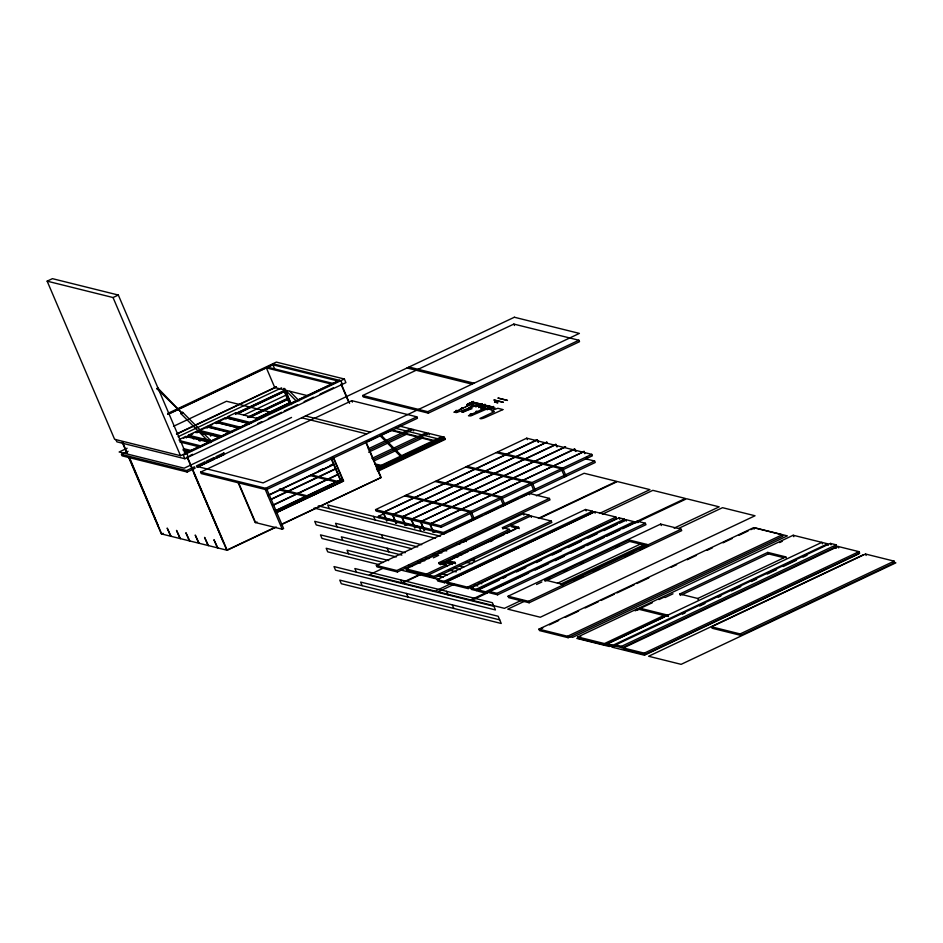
<?xml version="1.0" encoding="UTF-8"?>
<svg xmlns="http://www.w3.org/2000/svg" width="943" height="943" viewBox="0 0 943 943"><rect width="100%" height="100%" fill="white"/><g stroke="black" fill="none" stroke-linecap="round" stroke-linejoin="round"><path stroke-width="1.41" d="M181.056 413.753L182.636 412.28L210.619 440.452L209.983 441.43L209.087 442.008L181.068 413.812L182.659 412.339M156.915 388.587L157.564 387.938M157.634 388.103L157.057 388.657M181.48 413.317L182.129 412.669M209.452 441.489L210.112 440.841M210.195 440.959L209.582 441.583M210.466 442.515L211.126 441.866M211.22 441.961L210.619 442.585M401.199 455.552L400.539 456.2L401.105 455.457M491.786 406.846L470.781 415.922L468.482 415.722L483.016 408.92L480.671 408.225L485.692 405.573L491.798 406.739M457.261 411.502L458.734 410.865M458.769 410.971L457.343 411.584M471.264 414.979L472.726 414.342M472.773 414.449L471.347 415.061M472.526 403.687C468.53 406.433 478.95 401.482 472.643 403.628M339.786 380.418L180.502 455.693L114.61 439.308L47.15 281.155L52.431 278.656L118.323 295.041L185.783 453.206M47.15 281.155L113.042 297.54L118.323 295.041M167.948 413.34L276.346 362.1L344.372 379.015L345.916 382.634L184.875 458.746L116.849 441.831L115.812 439.426M167.689 414.225L273.894 364.033M168.113 414.331L274.319 364.139M127.105 448.243L119.148 452.003L184.191 468.176L291.552 417.431M173.488 426.319L226.509 401.258L271.749 412.504M121.494 454.396L186.537 470.569L194.458 466.82L195.071 468.27L187.162 472.019L122.118 455.846L121.494 454.396L128.095 451.273M176.459 433.969L276.158 386.854M176.883 434.075L276.393 387.043M178.086 436.727L281.603 387.856M179.17 439.568L185.771 436.456L208.391 442.078M208.886 441.536L189.095 436.621L188.482 435.171L196.392 431.434L219.012 437.057M199.492 431.705L198.879 430.256L206.8 426.519L230.823 432.483M228.489 432.271L208.698 427.356L208.085 425.906L216.006 422.158L240.029 428.134M239.286 428.193L218.081 422.912L217.468 421.474L225.389 417.725L249.423 423.702M249.294 423.454L228.088 418.185L227.475 416.735L235.396 412.999L259.431 418.975M183.484 438.189L192.773 433.804M195.425 432.554L212.658 424.409M215.31 423.148L228.571 416.877M235.208 413.753L284.279 390.555L285.34 390.826L237.601 413.388M186.254 437.21L191.559 434.699M196.863 432.2L199.598 430.963M206.14 427.804L208.874 426.578M216.76 422.794L219.483 421.556M236.646 413.388L284.468 390.85M187.209 437.198L189.861 435.949M237.719 413.659L285.458 391.097L284.385 390.826M193.35 438.919L196.085 437.682M202.639 434.523L206.694 432.672M243.754 415.097L286.189 395.034M247.832 417.183L287.615 398.382L288.676 398.653L248.893 417.454M198.879 440.652L202.934 438.79M247.938 417.454L287.804 398.677L288.794 398.924L250.331 417.101M199.822 440.64L203.806 438.766M210.43 435.631L213.083 434.369M199.94 440.911L202.592 439.662M210.548 435.902L213.201 434.64M339.362 380.312L185.358 453.1L186.855 453.465L188.388 457.084L187.327 456.813M344.372 379.015L183.331 455.127L184.875 458.746M189.979 455.563L192.643 454.302M257.687 423.56L261.671 421.674M268.307 418.539L281.58 412.268M284.244 411.018L297.517 404.736M304.153 401.6L313.453 397.203M320.09 394.068L333.362 387.797M200.6 472.125L351.786 400.669L416.83 416.841L417.443 418.279L266.268 489.735L201.224 473.563L200.6 472.125L265.643 488.297L416.83 416.841M362.678 395.518L513.852 324.074L578.896 340.246L579.521 341.684L428.334 413.14L363.291 396.968L362.678 395.518L427.709 411.69L578.896 340.246M163.127 533.314L161.713 533.986L128.684 456.542M367.534 441.407L376.799 437.022M383.424 433.898L390.048 430.762M319.017 470.71L322.989 468.824M329.626 465.701L332.278 464.439M268.79 494.934L333.692 464.251M267.895 495.664L334.128 464.357M368.206 448.88L410.606 428.841L411.219 430.291M369.314 450.117L413.034 429.454L413.659 430.892M472.973 402.107L467.987 403.793L477.641 406.185M368.607 452.18L407.034 434.028M454.243 412.174L474.565 402.578M270.853 499.295L335.873 468.565M271.278 499.401L336.297 468.671M476.309 406.268L475.696 406.551L476.722 406.374M480.388 404.335L479.775 404.63L480.8 404.441M480.765 404.04L482.297 403.734L475.732 406.763M477.406 406.197L467.74 404.052M477.535 406.162L482.05 404.111L481.107 403.875M273.576 504.753L338.584 474.023M371.931 458.404L426.26 432.731L426.873 434.181M484.619 405.007L479.386 406.952L488.698 409.262L493.236 407.152L483.794 404.806M272.668 505.495L337.688 474.765M373.051 459.642L428.688 433.344L429.313 434.794M481.79 408.614L482.568 409.062M373.664 461.092L422.688 437.917M274.967 510.847L341.307 479.492M275.391 510.953L340.411 480.223M276.264 512.179L341.378 481.72L331.193 457.838M276.146 512.544L343.558 480.989L333.374 457.107M256.967 521.915L255.565 522.587L238.579 482.781M276.57 512.65L343.558 480.989M376.988 467.315L441.902 436.633L443.587 437.693L377.341 469.001M377.294 468.034L442.22 437.352M376.599 469.249L444.342 437.234L445.273 439.403L377.707 471.335M376.446 468.152L379.275 468.86L383.801 466.714L383.495 465.995L375.019 463.885M391.357 430.515L436.609 441.76L441.135 439.615L441.442 440.346M377.247 470.687L444.955 438.684M274.578 527.55L226.756 550.158L187.079 457.143M281.191 524.426L381.184 477.476L366.238 442.42M128.519 457.037L161.288 533.879L227.18 550.264L276.299 527.043M281.615 524.532L381.184 477.476M238.155 482.675L255.129 522.481L282.216 529.212L283.619 528.551L266.645 488.745M375.538 509.633L526.724 438.189L591.768 454.361L592.381 455.799L441.194 527.255L376.151 511.082L375.538 509.633L440.581 525.805L591.768 454.361M389.612 519.51L386.536 520.654L383.058 512.52L537.062 439.744L538.477 442.173M383.058 512.52L537.486 439.851M379.003 517.766L378.391 516.328L383.695 513.817M392.418 514.854L546.846 442.173L392.418 514.854L395.883 522.988L398.972 521.833M386.536 520.654L389.188 519.404M408.319 524.155L405.231 525.31L401.765 517.177L555.769 444.389L557.183 446.817M401.765 517.177L556.193 444.495M395.883 522.988L398.535 521.727M411.113 519.499L565.541 446.817L411.113 519.499L414.59 527.632L417.666 526.489M405.231 525.31L407.895 524.049M427.014 528.811L423.937 529.954L420.472 521.821L574.464 449.045L575.89 451.473M420.472 521.821L574.9 449.151M414.59 527.632L417.242 526.383M429.819 524.155L584.247 451.473L429.819 524.155L433.285 532.288L436.373 531.133M423.937 529.954L426.59 528.705M433.285 532.288L435.949 531.027M378.391 516.328L443.434 532.5L594.609 461.044L595.233 462.494L444.047 533.938L327.728 504.965L329.272 508.572M529.577 494.769L528.964 493.319L549.404 498.399L550.028 499.849L397.427 571.965L376.988 566.884L376.375 565.435L446.699 532.206M449.351 530.944L482.521 515.267M485.173 514.018L498.446 507.747M501.098 506.485L518.355 498.34M521.007 497.079L527.644 493.943M383.978 567.851L369.397 574.747L401.918 582.833L420.472 574.063M536.402 495.818L584.118 473.268L616.639 481.354L538.429 518.308M376.375 565.435L396.814 570.527L549.404 498.399M455.563 563.784L454.95 562.334L427.203 575.489L406.751 570.397L406.138 568.959L523.247 513.605L529.047 515.055L529.671 516.493M433.367 557.82L438.695 555.309M503.032 529.082L502.419 527.644L529.047 515.055M504.364 528.457L530.779 515.939L551.219 521.019L551.832 522.469L434.723 577.811L428.924 576.373L428.311 574.924L434.11 576.373L551.219 521.019M439.355 564.173L438.743 562.723L509.338 529.365L509.951 530.803L440.687 563.549M454.172 563.442L448.632 562.063L448.019 560.614L518.626 527.255L519.239 528.693M440.357 564.668L468.188 551.514M470.84 550.252L503.975 534.598M506.627 533.337L515.904 528.952M422.558 573.627L402.673 583.022L435.194 591.108L451.096 583.587M442.432 564.232L449.068 561.097M490.148 541.671L492.8 540.422M539.196 518.497L617.394 481.543L649.916 489.629L599.548 513.428M406.138 568.959L426.578 574.039L446.452 564.645L447.065 566.095M437.175 579.603L585.532 509.491L592.463 511.212L593.076 512.65L444.707 582.774L437.788 581.053L437.175 579.603L444.094 581.336L592.463 511.212M446.157 581.843L594.526 511.719L615.92 517.035L616.533 518.485L468.164 588.609L446.782 583.293L446.157 581.843L467.551 587.159L615.92 517.035M454.031 584.318L438.118 591.839L470.64 599.925L487.873 591.78M602.471 514.159L652.839 490.348L685.361 498.434L633.672 522.87M499.26 580.098L476.745 590.742L471.37 589.41L470.757 587.961L619.115 517.837L624.49 519.169L625.115 520.619L619.81 523.117M470.757 587.961L476.132 589.292L624.49 519.169M528.575 573.191L486.187 593.23L478.042 591.202L477.429 589.752L625.787 519.628L633.932 521.656L634.545 523.106L622.628 528.74M503.244 578.224L505.884 576.963M516.481 571.953L525.758 567.58M536.355 562.57L541.659 560.059M552.256 555.05L561.521 550.677M568.146 547.541L581.395 541.282M588.019 538.147L597.296 533.762M603.921 530.638L617.158 524.379M477.429 589.752L485.562 591.78L633.932 521.656M488.91 591.355L637.279 521.231L645.342 523.235L645.967 524.685L497.598 594.809L489.523 592.805L488.91 591.355L496.985 593.359L645.342 523.235M535.2 570.055L548.449 563.796M555.062 560.672L564.338 556.287M570.963 553.152L584.212 546.893M586.864 545.643L604.086 537.498M606.726 536.249L619.975 529.99M490.478 591.473L471.924 600.243L504.446 608.329L521.679 600.184M634.945 523.188L686.645 498.753L719.167 506.839L674.104 528.139M508.065 596.224L660.654 524.096L681.105 529.188L681.718 530.626L529.129 602.754L508.69 597.662L508.065 596.224L528.504 601.304L681.105 529.188M545.219 581.36L544.606 579.921L629.087 539.985L647.087 544.465L647.7 545.914M536.543 584.495L541.86 581.984M545.832 580.11L549.816 578.224M564.409 571.328L567.073 570.067M580.334 563.796L582.986 562.547M616.156 546.869L618.82 545.62M546.539 580.735L629.7 541.435L646.32 545.561M557.466 583.269L640.957 543.805M525.015 601.009L507.782 609.154L540.304 617.241L755.025 515.762L722.503 507.676L678.76 528.339M560.802 584.094L644.305 544.63M544.606 579.921L562.606 584.389L647.087 544.465M573.78 580.853L583.022 576.479M593.583 571.493L598.864 568.994M625.268 556.511L633.189 552.775M639.778 549.651L646.379 546.539M538.889 629.146L753.598 527.667L782.23 534.775L782.855 536.225L568.134 637.704L539.502 630.584L538.889 629.146L567.509 636.266L782.23 534.775M540.103 629.276L542.755 628.026M549.38 624.891L558.657 620.506M565.281 617.37L578.542 611.111M585.167 607.976L598.416 601.717M601.068 600.455L614.329 594.196M616.97 592.947L634.203 584.801M636.855 583.54L648.784 577.906M671.322 567.262L676.614 564.751M687.223 559.741L696.5 555.356M707.109 550.347L712.401 547.836M723.01 542.826L732.287 538.441M738.911 535.306L748.188 530.921M750.84 529.671L754.824 527.797L787.346 535.883L572.625 637.362L569.796 636.655M577.8 636.938L604.451 643.574L663.872 615.484L664.497 616.934L605.064 645.012L578.413 638.387L577.8 636.938L637.22 608.86L667.078 616.262M639.814 609.473L639.201 608.035L793.204 535.247L827.624 543.805L828.237 545.254M580.805 636.525L576.821 638.411L609.343 646.497L611.995 645.236M635.146 610.84L652.379 602.695M659.004 599.571L664.308 597.06M779.613 542.567L782.266 541.306M665.039 597.556L673.007 593.795M680.386 595.446L679.773 593.996L767.767 552.409L785.767 556.889L786.391 558.327M681.695 594.821L768.38 553.859L783.621 557.643M679.773 593.996L697.773 598.475L785.767 556.889M617.488 644.859L613.516 646.733L607.728 645.295L607.115 643.845L821.825 542.366L822.449 543.816M607.115 643.845L612.903 645.283L827.624 543.805M615.72 644.882L830.429 543.404L836.217 544.842L836.842 546.292L622.121 647.77L616.333 646.332L615.72 644.882L621.508 646.32L836.217 544.842M615.862 645.248L611.889 647.122L644.399 655.208L859.12 553.73M682.437 614.164L685.09 612.903M699.671 606.019L704.975 603.508M718.224 597.249L720.876 595.988M731.473 590.978L740.762 586.593M751.359 581.583L756.663 579.085M767.26 574.063L776.549 569.678M783.173 566.554L796.422 560.283M803.047 557.148L807.031 555.274M623.382 647.959L838.091 546.469L858.967 551.655L859.58 553.105L644.859 654.583L623.995 649.397L623.382 647.959L644.246 653.145L858.967 551.655M863.328 554.767L648.607 656.257L681.129 664.344L895.85 562.853L893.021 562.158M711.517 626.812L865.521 554.024L894.153 561.144L894.766 562.594L740.774 635.37L712.142 628.25L711.517 626.812L740.149 633.932L894.153 561.144M480.47 404.04L456.4 412.574L454.137 412.15L456.872 410.865L456.094 410.417L457.331 410.724M210.619 440.452L209.063 441.996M409.003 367.027L474.046 383.2M406.999 367.982L472.042 384.155M492.765 406.775L493.696 407.011L489.299 409.085L479.645 406.692M472.148 401.907L481.59 404.252L471.783 402.142M483.429 405.03L492.741 407.352M494.981 407.906L490.101 409.616L491.279 409.651M468.671 405.36L467.103 405.219L468.223 405.502L465.594 406.81M463.213 407.942L461.634 407.8L462.754 408.083L460.125 409.392M477.559 411.502L475.979 411.372L477.099 411.643M272.822 363.774L340.847 380.677L342.392 384.296L341.331 384.037M337.948 380.972L272.904 364.8L274.578 368.725M471.677 414.283L470.097 414.154L471.217 414.425M267.777 367.228L332.82 383.4M331.417 384.06L266.374 367.888L274.743 387.514L307.265 395.6M586.133 458.935L594.609 461.044M587.289 459.5L586.723 457.284M399.101 425.988L444.342 437.234M497.609 451.945L562.653 468.117L566.118 476.25M496.207 452.605L561.238 468.777L564.716 476.91M395.742 428.334L441.135 439.615M391.05 429.784L436.303 441.041L436.609 441.76M856.798 552.409L859.58 553.105M305.449 415.981L370.481 432.153M833.671 547.4L836.5 548.107M301.642 417.773L366.686 433.945M467.091 466.372L532.135 482.545L535.6 490.666M465.689 467.033L530.72 483.205L534.198 491.338M227.475 416.735L251.51 422.712M217.468 421.474L241.502 427.45M375.326 464.604L383.801 466.714M436.574 480.789L501.617 496.961L505.083 505.094M435.171 481.46L500.203 497.633L503.68 505.766M208.085 425.906L232.108 431.882M198.879 430.256L222.902 436.232M200.906 432.059L220.697 436.974M188.482 435.171L211.091 440.794M406.056 495.216L471.099 511.389L474.565 519.522M404.641 495.877L469.685 512.049L473.162 520.182M179.264 440.546L201.885 446.169M179.877 441.996L199.798 446.97M311.426 474.871L341.118 482.25M310.011 475.531L339.704 482.922M518.626 527.255L510.906 525.334L511.519 526.772L517.955 528.375M502.419 527.644L509.338 529.365M183.39 448.597L191.877 450.707M184.015 450.047L189.661 451.449M182.812 449.894L189.885 451.65M183.944 451.732L186.761 452.428M279.493 488.945L309.186 496.324M279.493 489.959L309.186 497.338M193.728 472.714L223.291 542.025M318.31 505.849L440.428 536.213M461.115 541.353L464.039 542.084M314.137 508.041L435.525 538.229M456.942 543.545L459.795 544.264M421.686 544.7L335.543 523.282L337.087 526.901M442.526 549.887L446.699 550.912M459.206 554.024L461.976 554.72M274.425 509.691L280.071 511.094M417.666 546.928L314.703 521.326L316.235 524.945L411.914 548.732M438.507 552.115L441.796 552.928M453.795 555.91L457.968 556.948M470.357 560.036L474.635 561.097L473.61 558.68M433.332 554.06L437.623 555.121M466.184 562.228L471.889 563.643M448.019 560.614L454.95 562.334M639.201 608.035L667.833 615.154L668.446 616.592M405.231 552.716L341.319 536.826L342.863 540.433M426.071 557.891L428.853 558.586M442.75 562.04L452.475 564.456M459.418 566.189L463.591 567.226M438.743 562.723L446.452 564.645M401.871 555.109L320.467 534.87L322.011 538.488L396.272 556.948M420.437 559.729L424.715 560.79M454.019 568.075L460.42 569.666M417.69 562.276L420.543 562.983M449.104 570.091L456.247 571.859M388.705 560.555L347.024 550.193L348.568 553.812M408.154 565.399L412.327 566.437M441.501 573.686L447.065 575.065M479.02 583.01L481.79 583.705M383.306 562.452L326.172 548.248L327.716 551.855L379.133 564.645M404.724 567.769L408.307 568.664M437.493 575.925L443.281 577.364M474.694 585.167L477.783 585.933M400.551 569.961L439.108 579.556M469.095 587.006L473.374 588.078M493.932 606.325L333.987 566.566L335.531 570.173L495.476 609.944L492.387 602.718L354.839 568.511L356.383 572.13M158.247 525.852L129.108 456.648M499.707 619.869L339.763 580.11L341.307 583.717L501.252 623.488L498.163 616.262L360.615 582.055L362.159 585.674M380.736 434.829L401.211 455.445M379.958 435.607L400.433 456.212M289.737 391.333L299.061 400.728M284.02 388.693L296.456 401.211M157.681 387.927L181.975 413.105L156.903 388.693M865.521 554.024L866.134 555.474M838.091 546.469L838.716 547.918M830.429 543.404L831.054 544.854M793.204 535.247L793.817 536.697M767.767 552.409L768.38 553.859M753.598 527.667L754.223 529.106M740.149 633.932L740.774 635.37M697.773 598.475L698.386 599.925M660.654 524.096L661.279 525.546M637.279 521.231L637.892 522.681M625.787 519.628L626.411 521.078M629.087 539.985L629.7 541.435M619.115 517.837L619.74 519.287M583.823 451.367L584.813 453.689M574.464 449.045L575.454 451.367M637.22 608.86L637.833 610.298M594.526 511.719L595.151 513.169M513.852 324.074L514.477 325.512M585.532 509.491L586.157 510.929M555.769 444.389L556.759 446.711M644.246 653.145L644.859 654.583M537.062 439.744L538.052 442.067M621.508 646.32L622.121 647.77M526.724 438.189L527.337 439.627M612.903 645.283L613.516 646.733M604.451 643.574L605.064 645.012M562.606 584.389L563.219 585.839M530.779 515.939L531.392 517.389M523.247 513.605L523.86 515.055M567.509 636.266L568.134 637.704M528.504 601.304L529.129 602.754M440.063 439.355L440.381 440.075M427.709 411.69L428.334 413.14M496.985 593.359L497.598 594.809M465.276 539.16L466.314 541.577M485.562 591.78L486.187 593.23M476.132 589.292L476.745 590.742M467.551 587.159L468.164 588.609M440.581 525.805L441.194 527.255M443.434 532.5L444.047 533.938M430.244 524.261L433.709 532.394M420.896 521.927L424.362 530.06M444.094 581.336L444.707 582.774M419.435 527.762L420.967 531.38M439.238 574.204L440.263 576.609M446.534 591.32L448.078 594.927M452.31 604.852L453.854 608.471M411.549 519.605L415.014 527.738M434.11 576.373L434.723 577.811M426.578 574.039L427.203 575.489M402.189 517.283L405.667 525.416M351.786 400.669L352.399 402.119M379.275 468.86L379.593 469.579M378.214 468.588L378.52 469.308M341.507 384.461L349.558 403.333M341.036 384.237L348.556 401.883M366.379 443.67L380.182 476.015M392.842 514.961L396.308 523.094M383.495 512.627L386.96 520.76M373.581 516.363L375.125 519.97M381.396 534.681L382.941 538.3M387.172 548.225L388.716 551.832M396.814 570.527L397.427 571.965M400.692 579.921L402.237 583.528M406.468 593.453L408.013 597.072M333.516 458.333L343.134 480.883M331.323 459.064L340.942 481.614M284.668 388.398L291.564 404.582M284.81 389.648L290.562 403.121M283.442 388.433L290.232 404.523M283.548 389.754L289.807 404.417M235.396 412.999L236.009 414.449M265.643 488.297L266.268 489.735M265.242 489.417L282.216 529.212M225.389 417.725L226.002 419.175M216.006 422.158L216.619 423.607M206.8 426.519L207.413 427.957M196.392 431.434L197.016 432.872M185.771 436.456L186.384 437.894M187.516 457.249L227.18 550.264M113.042 297.54L180.502 455.693M186.537 470.569L187.162 472.019M217.821 547.93L213.931 539.691L217.397 547.824M208.474 545.608L204.572 537.369L208.049 545.502M199.114 543.286L195.225 535.046L198.69 543.18M189.767 540.952L185.877 532.712L189.343 540.846M180.419 538.63L176.518 530.39L179.995 538.524M171.06 536.308L167.17 528.068L170.636 536.202M122.614 442.314L127.211 453.1M122.189 442.208L126.786 452.994M462.895 412.232A15.135 2.581 -23.1 0 1 472.019 408.684M468.801 407.859L473.539 405.903L468.812 407.812M480.447 410.747L485.173 408.779L480.447 410.747M502.867 409.557L497.916 408.284L494.721 409.403A17.174 2.923 -23.1 0 0 491.704 411.007L494.391 411.655L479.916 418.503L480.741 418.704A4.986 0.849 -23.1 0 0 485.48 417.407L502.831 409.639M475.319 405.49L478.926 404.017L475.355 405.419M482.969 407.388L486.576 405.914L482.981 407.352M486.965 408.39L490.572 406.916L486.965 408.39M289.525 402.861L256.366 418.539L289.607 402.885M204.372 462.141L196.45 465.889L197.075 467.327L204.996 463.591L204.372 462.141M213.92 457.626L205.998 461.375L206.623 462.813L214.532 459.076L213.92 457.626M223.833 452.946L215.912 456.683L216.536 458.133L224.446 454.385L223.833 452.946M514.359 317.237L198.089 466.714L263.121 482.887L579.391 333.409L514.359 317.237M473.362 401.506L466.997 404.594L473.362 401.506M470.522 408.402L462.589 412.15L461.457 411.867L470.522 408.402M494.073 400.009L503.385 402.331L494.073 400.009M498.116 398.099L507.428 400.41L498.116 398.099M485.008 404.406L478.643 407.494L485.008 404.406M494.568 401.989L497.739 402.779L494.568 401.989M493.531 406.527L487.166 409.604L493.531 406.527"/></g></svg>
